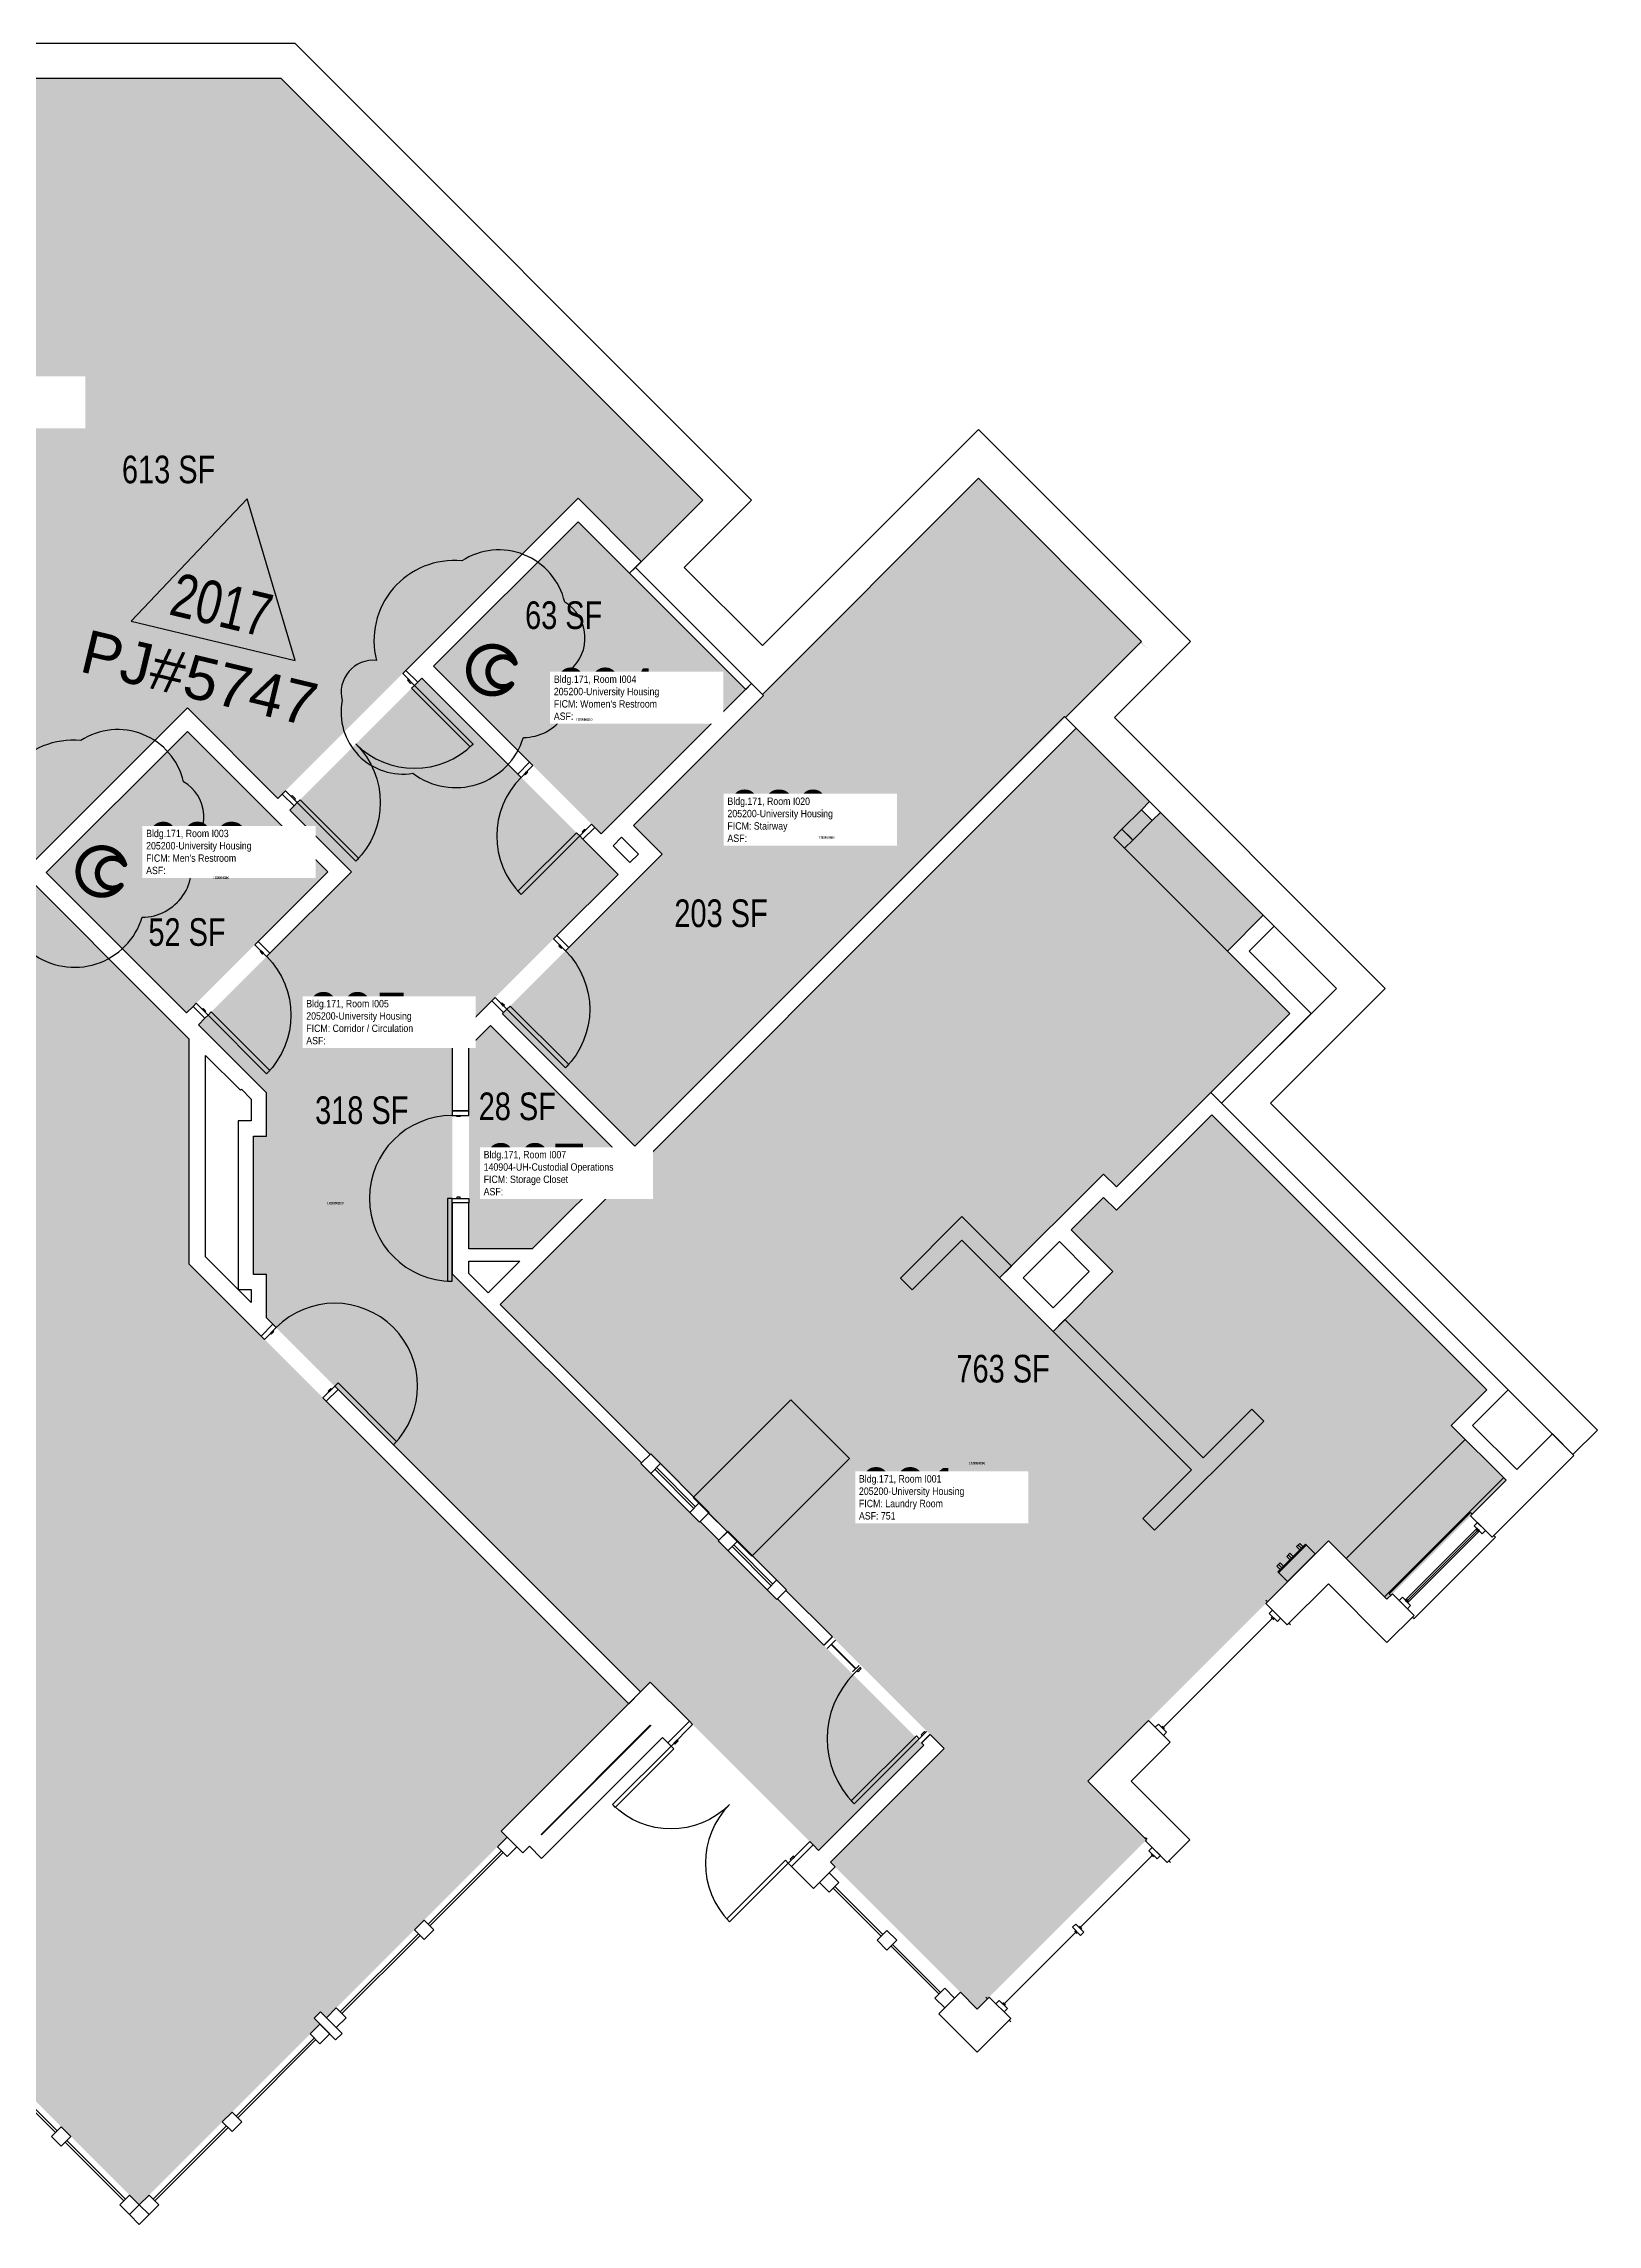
# Model space of a CAD drawing. Header units: inches. Extents: x 127 to 1164, y 534 to 1481.
# Drawn here: x 489 to 1164, y 534 to 1481 of the extents above; entities that cross this region are included whole.
import ezdxf
from ezdxf.enums import TextEntityAlignment as Align

# ---------------------------------------------------------------- set-up
doc = ezdxf.new("R2010")
doc.units = ezdxf.units.IN
doc.header["$LTSCALE"] = 48
doc.header["$MEASUREMENT"] = 0
for name, color, linetype in [('A-Door', 2, 'Continuous'), ('A-GLAZ', 1, 'Continuous'), ('A-IDEN-ICON', 4, 'Continuous'), ('A-IDEN-RNUM', 7, 'Continuous'), ('A-IDEN-SNUM', 4, 'Continuous'), ('A-IDEN-VNUM', 4, 'Continuous'), ('A-MISC', 2, 'Continuous'), ('A-WALL', 5, 'Continuous'), ('AREA-TEXT', 3, 'Continuous'), ('E-ELEC-FIXT', 2, 'Continuous'), ('Rooms-Category-Color', 7, 'Continuous'), ('Rooms-College-Color', 7, 'Continuous'), ('Rooms-Department-Color', 7, 'Continuous'), ('Rooms-Division-Color', 7, 'Continuous'), ('Rooms-Information', 7, 'Continuous')]:
    doc.layers.add(name, color=color, linetype=linetype)
doc.layers.add('A-REV', color=1, linetype='Continuous', true_color=0xff0000)
doc.styles.add('Arial', font='arial.ttf')
doc.styles.add('CP_AREA', font='arial.ttf', dxfattribs={"height": 15})
doc.styles.add('CP_ROOMSNUMBER', font='arial.ttf', dxfattribs={"height": 1})
doc.styles.add('CP_ROOMVNUMBER', font='arial.ttf', dxfattribs={"width": 0.85, "height": 0.075})
doc.styles.get("Standard").update_dxf_attribs({"font": 'arial.ttf'})

# ---------------------------------------------------------------- blocks, each defined once
blk = doc.blocks.new('X-A-STAIR-BLDG-3-A-LVL-0')
blk.add_text('Xref X-A-STAIR-BLDG-3-A-LVL-0', height=0.2).set_placement((0, 0))
blk = doc.blocks.new('VendingSoap')
at = {"layer": 'A-MISC'}
for p, q in [((0, 6), (0, 0)), ((0, 6), (17, 6)), ((0, 5.5), (17, 5.5)), ((0, 0), (17, 0)), ((1.5, 6), (1.5, 8)), ((1.5, 8), (3.5, 8)), ((2.5, 6), (2.5, 8)), ((3.5, 6), (3.5, 8)), ((7.5, 6), (7.5, 8)), ((7.5, 8), (9.5, 8)), ((8.5, 6), (8.5, 8)), ((9.5, 6), (9.5, 8)), ((13.5, 6), (13.5, 8)), ((15.5, 8), (13.5, 8)), ((14.5, 6), (14.5, 8)), ((15.5, 6), (15.5, 8)), ((17, 6), (17, 0))]:
    blk.add_line(p, q, dxfattribs=at)
blk = doc.blocks.new('CPBATH')
at = {"const_width": 0.0127}
for points in [[(0.0571, 0.0168, 0.861492), (-0.0551, 0, 1)], [(-0.0551, 0, 0.726902), (0.0487, -0.0337, 1)], [(0.0571, 0.0168, 0.729002), (-0.0084, -0.0042, 1)], [(-0.0084, -0.0042, 0.609468), (0.0487, -0.0337, 1)]]:
    blk.add_lwpolyline(points, format="xyb", dxfattribs=at)
at = {"const_width": 0.00637}
for points in [[(0.0544, 0.0152, 1), (0.0599, 0.0184, 1)], [(0.0459, -0.0353, 1), (0.0515, -0.0321, 1)]]:
    blk.add_lwpolyline(points, format="xyb", close=True, dxfattribs=at)
blk = doc.blocks.new('ProjectRev')
at = {"transparency": 16777216}
blk.add_lwpolyline([(0, 0.122), (-0.1221, -0.0895), (0.1221, -0.0895)], close=True, dxfattribs=at)
at = {"transparency": 16777216, "insert": (-0.1798, -0.1151), "char_height": 0.0625, "width": 0.24749, "attachment_point": 1, "style": 'Arial'}
blk.add_mtext('PJ#', dxfattribs=at)
at = {"transparency": 16777216, "style": 'Arial', "width": 0.75}
blk.add_attdef('YEAR', text='', height=18.75, dxfattribs=at).set_placement((0, 0), align=Align.MIDDLE_CENTER)
at = {"transparency": 16777216, "style": 'Arial'}
blk.add_attdef('PROJECT', text='', height=18.75, dxfattribs=at).set_placement((-0.0276, -0.1151), align=Align.TOP_LEFT)

msp = doc.modelspace()

# ---------------------------------------------------------------- hatches: boundary and pattern name
at = {"layer": 'Rooms-Category-Color', "true_color": 0xadadad}
for points in [[(749.08, 1256.2), (775.78, 1282.9), (592.5, 1466.19), (477.88, 1466.19), (311.65, 1299.95), (485.42, 1126.18), (551.89, 1192.65), (591.23, 1153.3), (721.61, 1283.68)], [(895.54, 1292.35), (966.43, 1221.46), (746.25, 1002.17), (688.71, 1059.71), (758.1, 1129.1), (745.64, 1141.56)], [(721.61, 1273.42), (794.42, 1200.6), (731.67, 1137.85), (658.85, 1210.67)], [(653.72, 1205.54), (739.01, 1120.26), (666.95, 1048.21), (666.95, 946.76), (871.76, 741.95), (826.07, 696.26), (752.97, 769.36), (748.73, 765.11), (586.2, 927.64), (586.2, 946.51), (580.58, 946.51), (580.58, 1006.51), (586.2, 1006.51), (586.2, 1025.39), (556.66, 1054.94), (623.13, 1121.41), (596.36, 1148.18)], [(551.89, 1182.39), (612.87, 1121.41), (551.53, 1060.07), (490.54, 1121.05)]]:
    msp.add_hatch(color=253, dxfattribs=at).paths.add_polyline_path(points)
at = {"layer": 'Rooms-Category-Color', "true_color": 0xffe090}
msp.add_hatch(color=41, dxfattribs=at).paths.add_polyline_path([(743.6, 759.99), (688.24, 704.62), (690.8, 702.06), (686.56, 697.82), (654.74, 666), (650.5, 661.76), (616.56, 627.81), (612.31, 623.57), (609.75, 626.14), (606.92, 623.31), (609.49, 620.74), (605.24, 616.5), (571.3, 582.56), (567.06, 578.32), (535.24, 546.5), (531, 542.25), (526.75, 546.5), (501.3, 571.95), (497.06, 576.2), (471.6, 601.65), (467.36, 605.89), (469.92, 608.46), (410.52, 667.85), (407.96, 665.29), (403.72, 669.53), (378.26, 694.99), (374.02, 699.23), (348.56, 724.69), (344.32, 728.93), (356.3, 740.91), (309.9, 787.31), (327.8, 804.94), (252.21, 878.85), (247.08, 873.72), (247.52, 873.28), (243.28, 869.04), (221.63, 847.38), (196.17, 872.84), (191.93, 877.08), (204.58, 889.68), (189.42, 904.84), (254.3, 969.8), (297.13, 926.91), (301.48, 931.27), (258.55, 974.09), (282.54, 998.07), (260.36, 1020.25), (420.73, 1180.62), (552.5, 1048.85), (552.5, 951.09)])
at = {"layer": 'Rooms-Category-Color', "true_color": 0x728ef3}
for points in [[(938.05, 1183.72), (969.87, 1151.9), (966.34, 1148.36), (971.02, 1143.68), (974.56, 1147.22), (1019.28, 1102.49), (1003.73, 1086.94), (1030.77, 1059.89), (955.44, 984.55), (949.85, 990.1), (904.72, 944.97), (927.97, 921.73), (953.96, 947.72), (935.84, 965.84), (949.87, 979.87), (955.45, 974.32), (996.91, 1015.77), (1116.32, 896.36), (1100.85, 880.89), (1124.72, 857.02), (1073.01, 805.32), (1047.56, 830.77), (943.09, 726.31), (968.55, 700.85), (895.01, 627.32), (831.19, 691.13), (880.6, 740.54), (687.74, 933.4), (938.05, 1183.72)], [(674.2, 1045.2), (683.59, 1054.59), (741.13, 997.04), (701.6, 957.52), (674.2, 957.52)]]:
    msp.add_hatch(color=171, dxfattribs=at).paths.add_polyline_path(points)
at = {"layer": 'Rooms-College-Color', "true_color": 0xadadad}
for points in [[(749.08, 1256.2), (775.78, 1282.9), (592.5, 1466.19), (477.88, 1466.19), (311.65, 1299.95), (485.42, 1126.18), (551.89, 1192.65), (591.23, 1153.3), (721.61, 1283.68)], [(895.54, 1292.35), (966.43, 1221.46), (746.25, 1002.17), (688.71, 1059.71), (758.1, 1129.1), (745.64, 1141.56)], [(721.61, 1273.42), (794.42, 1200.6), (731.67, 1137.85), (658.85, 1210.67)], [(653.72, 1205.54), (739.01, 1120.26), (666.95, 1048.21), (666.95, 946.76), (871.76, 741.95), (826.07, 696.26), (752.97, 769.36), (748.73, 765.11), (586.2, 927.64), (586.2, 946.51), (580.58, 946.51), (580.58, 1006.51), (586.2, 1006.51), (586.2, 1025.39), (556.66, 1054.94), (623.13, 1121.41), (596.36, 1148.18)], [(743.6, 759.99), (688.24, 704.62), (690.8, 702.06), (686.56, 697.82), (654.74, 666), (650.5, 661.76), (616.56, 627.81), (612.31, 623.57), (609.75, 626.14), (606.92, 623.31), (609.49, 620.74), (605.24, 616.5), (571.3, 582.56), (567.06, 578.32), (535.24, 546.5), (531, 542.25), (526.75, 546.5), (501.3, 571.95), (497.06, 576.2), (471.6, 601.65), (467.36, 605.89), (469.92, 608.46), (410.52, 667.85), (407.96, 665.29), (403.72, 669.53), (378.26, 694.99), (374.02, 699.23), (348.56, 724.69), (344.32, 728.93), (356.3, 740.91), (309.9, 787.31), (327.8, 804.94), (252.21, 878.85), (247.08, 873.72), (247.52, 873.28), (243.28, 869.04), (221.63, 847.38), (196.17, 872.84), (191.93, 877.08), (204.58, 889.68), (189.42, 904.84), (254.3, 969.8), (297.13, 926.91), (301.48, 931.27), (258.55, 974.09), (282.54, 998.07), (260.36, 1020.25), (420.73, 1180.62), (552.5, 1048.85), (552.5, 951.09)], [(551.89, 1182.39), (612.87, 1121.41), (551.53, 1060.07), (490.54, 1121.05)], [(938.05, 1183.72), (969.87, 1151.9), (966.34, 1148.36), (971.02, 1143.68), (974.56, 1147.22), (1019.28, 1102.49), (1003.73, 1086.94), (1030.77, 1059.89), (955.44, 984.55), (949.85, 990.1), (904.72, 944.97), (927.97, 921.73), (953.96, 947.72), (935.84, 965.84), (949.87, 979.87), (955.45, 974.32), (996.91, 1015.77), (1116.32, 896.36), (1100.85, 880.89), (1124.72, 857.02), (1073.01, 805.32), (1047.56, 830.77), (943.09, 726.31), (968.55, 700.85), (895.01, 627.32), (831.19, 691.13), (880.6, 740.54), (687.74, 933.4), (938.05, 1183.72)], [(674.2, 1045.2), (683.59, 1054.59), (741.13, 997.04), (701.6, 957.52), (674.2, 957.52)]]:
    msp.add_hatch(color=253, dxfattribs=at).paths.add_polyline_path(points)
at = {"layer": 'Rooms-Department-Color', "true_color": 0xacacac}
for points in [[(749.08, 1256.2), (775.78, 1282.9), (592.5, 1466.19), (477.88, 1466.19), (311.65, 1299.95), (485.42, 1126.18), (551.89, 1192.65), (591.23, 1153.3), (721.61, 1283.68)], [(895.54, 1292.35), (966.43, 1221.46), (746.25, 1002.17), (688.71, 1059.71), (758.1, 1129.1), (745.64, 1141.56)], [(721.61, 1273.42), (794.42, 1200.6), (731.67, 1137.85), (658.85, 1210.67)], [(653.72, 1205.54), (739.01, 1120.26), (666.95, 1048.21), (666.95, 946.76), (871.76, 741.95), (826.07, 696.26), (752.97, 769.36), (748.73, 765.11), (586.2, 927.64), (586.2, 946.51), (580.58, 946.51), (580.58, 1006.51), (586.2, 1006.51), (586.2, 1025.39), (556.66, 1054.94), (623.13, 1121.41), (596.36, 1148.18)], [(551.89, 1182.39), (612.87, 1121.41), (551.53, 1060.07), (490.54, 1121.05)]]:
    msp.add_hatch(color=253, dxfattribs=at).paths.add_polyline_path(points)
at = {"layer": 'Rooms-Department-Color', "true_color": 0x80bc67}
msp.add_hatch(color=83, dxfattribs=at).paths.add_polyline_path([(743.6, 759.99), (688.24, 704.62), (690.8, 702.06), (686.56, 697.82), (654.74, 666), (650.5, 661.76), (616.56, 627.81), (612.31, 623.57), (609.75, 626.14), (606.92, 623.31), (609.49, 620.74), (605.24, 616.5), (571.3, 582.56), (567.06, 578.32), (535.24, 546.5), (531, 542.25), (526.75, 546.5), (501.3, 571.95), (497.06, 576.2), (471.6, 601.65), (467.36, 605.89), (469.92, 608.46), (410.52, 667.85), (407.96, 665.29), (403.72, 669.53), (378.26, 694.99), (374.02, 699.23), (348.56, 724.69), (344.32, 728.93), (356.3, 740.91), (309.9, 787.31), (327.8, 804.94), (252.21, 878.85), (247.08, 873.72), (247.52, 873.28), (243.28, 869.04), (221.63, 847.38), (196.17, 872.84), (191.93, 877.08), (204.58, 889.68), (189.42, 904.84), (254.3, 969.8), (297.13, 926.91), (301.48, 931.27), (258.55, 974.09), (282.54, 998.07), (260.36, 1020.25), (420.73, 1180.62), (552.5, 1048.85), (552.5, 951.09)])
at = {"layer": 'Rooms-Department-Color', "true_color": 0x604aed}
for points in [[(938.05, 1183.72), (969.87, 1151.9), (966.34, 1148.36), (971.02, 1143.68), (974.56, 1147.22), (1019.28, 1102.49), (1003.73, 1086.94), (1030.77, 1059.89), (955.44, 984.55), (949.85, 990.1), (904.72, 944.97), (927.97, 921.73), (953.96, 947.72), (935.84, 965.84), (949.87, 979.87), (955.45, 974.32), (996.91, 1015.77), (1116.32, 896.36), (1100.85, 880.89), (1124.72, 857.02), (1073.01, 805.32), (1047.56, 830.77), (943.09, 726.31), (968.55, 700.85), (895.01, 627.32), (831.19, 691.13), (880.6, 740.54), (687.74, 933.4), (938.05, 1183.72)], [(674.2, 1045.2), (683.59, 1054.59), (741.13, 997.04), (701.6, 957.52), (674.2, 957.52)]]:
    msp.add_hatch(color=173, dxfattribs=at).paths.add_polyline_path(points)
at = {"layer": 'Rooms-Division-Color', "true_color": 0xadadad}
for points in [[(749.08, 1256.2), (775.78, 1282.9), (592.5, 1466.19), (477.88, 1466.19), (311.65, 1299.95), (485.42, 1126.18), (551.89, 1192.65), (591.23, 1153.3), (721.61, 1283.68)], [(895.54, 1292.35), (966.43, 1221.46), (746.25, 1002.17), (688.71, 1059.71), (758.1, 1129.1), (745.64, 1141.56)], [(721.61, 1273.42), (794.42, 1200.6), (731.67, 1137.85), (658.85, 1210.67)], [(653.72, 1205.54), (739.01, 1120.26), (666.95, 1048.21), (666.95, 946.76), (871.76, 741.95), (826.07, 696.26), (752.97, 769.36), (748.73, 765.11), (586.2, 927.64), (586.2, 946.51), (580.58, 946.51), (580.58, 1006.51), (586.2, 1006.51), (586.2, 1025.39), (556.66, 1054.94), (623.13, 1121.41), (596.36, 1148.18)], [(551.89, 1182.39), (612.87, 1121.41), (551.53, 1060.07), (490.54, 1121.05)]]:
    msp.add_hatch(color=253, dxfattribs=at).paths.add_polyline_path(points)
at = {"layer": 'Rooms-Division-Color', "true_color": 0x80bc67}
msp.add_hatch(color=83, dxfattribs=at).paths.add_polyline_path([(743.6, 759.99), (688.24, 704.62), (690.8, 702.06), (686.56, 697.82), (654.74, 666), (650.5, 661.76), (616.56, 627.81), (612.31, 623.57), (609.75, 626.14), (606.92, 623.31), (609.49, 620.74), (605.24, 616.5), (571.3, 582.56), (567.06, 578.32), (535.24, 546.5), (531, 542.25), (526.75, 546.5), (501.3, 571.95), (497.06, 576.2), (471.6, 601.65), (467.36, 605.89), (469.92, 608.46), (410.52, 667.85), (407.96, 665.29), (403.72, 669.53), (378.26, 694.99), (374.02, 699.23), (348.56, 724.69), (344.32, 728.93), (356.3, 740.91), (309.9, 787.31), (327.8, 804.94), (252.21, 878.85), (247.08, 873.72), (247.52, 873.28), (243.28, 869.04), (221.63, 847.38), (196.17, 872.84), (191.93, 877.08), (204.58, 889.68), (189.42, 904.84), (254.3, 969.8), (297.13, 926.91), (301.48, 931.27), (258.55, 974.09), (282.54, 998.07), (260.36, 1020.25), (420.73, 1180.62), (552.5, 1048.85), (552.5, 951.09)])
at = {"layer": 'Rooms-Division-Color', "true_color": 0x604aed}
for points in [[(938.05, 1183.72), (969.87, 1151.9), (966.34, 1148.36), (971.02, 1143.68), (974.56, 1147.22), (1019.28, 1102.49), (1003.73, 1086.94), (1030.77, 1059.89), (955.44, 984.55), (949.85, 990.1), (904.72, 944.97), (927.97, 921.73), (953.96, 947.72), (935.84, 965.84), (949.87, 979.87), (955.45, 974.32), (996.91, 1015.77), (1116.32, 896.36), (1100.85, 880.89), (1124.72, 857.02), (1073.01, 805.32), (1047.56, 830.77), (943.09, 726.31), (968.55, 700.85), (895.01, 627.32), (831.19, 691.13), (880.6, 740.54), (687.74, 933.4), (938.05, 1183.72)], [(674.2, 1045.2), (683.59, 1054.59), (741.13, 997.04), (701.6, 957.52), (674.2, 957.52)]]:
    msp.add_hatch(color=173, dxfattribs=at).paths.add_polyline_path(points)

# ---------------------------------------------------------------- linework, layer by layer
at = {"layer": 'A-Door'}
for points in [[(645.42, 1207.49), (646.84, 1208.91), (651.96, 1203.78), (650.55, 1202.37)], [(647.9, 1205.02), (647.46, 1204.58), (648.87, 1203.16), (649.31, 1203.6)], [(650.55, 1202.37), (649.31, 1201.13), (674.77, 1175.67), (676.01, 1176.91)], [(701.97, 1167.55), (700.56, 1168.96), (695.43, 1163.83), (696.85, 1162.42)], [(594.51, 1156.58), (593.1, 1155.17), (598.22, 1150.04), (599.64, 1151.46)], [(699.32, 1164.9), (699.67, 1164.54), (698.61, 1163.48), (698.26, 1163.83)], [(596.99, 1154.11), (597.43, 1154.55), (598.84, 1153.13), (598.4, 1152.69)], [(599.64, 1151.46), (600.87, 1152.69), (626.33, 1127.24), (625.09, 1126)], [(722.3, 1136.96), (720.89, 1138.38), (695.43, 1112.92), (696.85, 1111.51)], [(727.43, 1142.09), (728.84, 1140.68), (723.72, 1135.55), (722.3, 1136.96)], [(724.78, 1139.44), (724.42, 1139.79), (723.36, 1138.73), (723.72, 1138.38)], [(581.2, 1089.73), (582.61, 1091.14), (587.74, 1086.02), (586.32, 1084.6)], [(710.99, 1092.24), (712.4, 1093.65), (717.53, 1088.53), (716.11, 1087.11)], [(713.64, 1089.59), (713.28, 1089.23), (714.34, 1088.17), (714.7, 1088.53)], [(583.85, 1087.08), (583.5, 1086.73), (584.56, 1085.66), (584.91, 1086.02)], [(555.74, 1064.27), (554.33, 1062.86), (559.45, 1057.73), (560.87, 1059.15)], [(558.39, 1061.62), (558.75, 1061.98), (559.81, 1060.92), (559.45, 1060.56)], [(685.53, 1066.78), (684.12, 1065.37), (689.24, 1060.24), (690.66, 1061.66)], [(685.53, 1066.78), (684.12, 1065.37), (689.24, 1060.24), (690.66, 1061.66)], [(688.18, 1064.13), (688.54, 1064.49), (689.6, 1063.42), (689.24, 1063.07)], [(688.18, 1064.13), (688.54, 1064.49), (689.6, 1063.42), (689.24, 1063.07)], [(690.66, 1061.66), (692.07, 1063.07), (717.53, 1037.62), (716.11, 1036.2)], [(560.87, 1059.15), (562.28, 1060.56), (587.74, 1035.11), (586.32, 1033.69)], [(674.2, 1015.52), (674.2, 1017.52), (666.95, 1017.52), (666.95, 1015.52)], [(674.2, 1015.52), (674.2, 1017.52), (666.95, 1017.52), (666.95, 1015.52)], [(670.45, 1015.52), (670.45, 1015.02), (668.95, 1015.02), (668.95, 1015.52)], [(670.45, 1015.52), (670.45, 1015.02), (668.95, 1015.02), (668.95, 1015.52)], [(666.95, 979.52), (664.95, 979.52), (664.95, 943.52), (666.95, 943.52)], [(666.95, 979.52), (664.95, 979.52), (664.95, 943.52), (666.95, 943.52)], [(674.2, 979.52), (674.2, 977.52), (666.95, 977.52), (666.95, 979.52)], [(674.2, 979.52), (674.2, 977.52), (666.95, 977.52), (666.95, 979.52)], [(670.45, 979.52), (670.45, 980.02), (668.95, 980.02), (668.95, 979.52)], [(670.45, 979.52), (670.45, 980.02), (668.95, 980.02), (668.95, 979.52)], [(585.32, 918.27), (583.91, 919.68), (589.03, 924.81), (590.45, 923.39)], [(587.97, 920.92), (588.33, 920.56), (589.39, 921.63), (589.03, 921.98)], [(610.78, 892.81), (612.19, 891.4), (617.32, 896.52), (615.9, 897.94)], [(613.43, 895.46), (613.07, 895.82), (614.14, 896.88), (614.49, 896.52)], [(615.9, 897.94), (617.32, 899.35), (642.77, 873.9), (641.36, 872.48)], [(844.19, 775.72), (844.63, 775.28), (843.21, 773.86), (842.77, 774.3)], [(771.36, 750.97), (769.94, 752.38), (760.57, 743.02), (761.99, 741.6)], [(761.99, 741.6), (763.22, 740.36), (737.77, 714.91), (736.53, 716.15)], [(764.64, 744.25), (765.08, 743.81), (763.67, 742.4), (763.22, 742.84)], [(869.82, 744.78), (868.58, 746.02), (840.3, 717.74), (841.54, 716.5)], [(872.47, 747.43), (872.03, 747.88), (870.62, 746.46), (871.06, 746.02)], [(812.9, 690.69), (811.66, 691.93), (786.2, 666.47), (787.44, 665.23)], [(822.27, 700.06), (823.68, 698.64), (814.31, 689.28), (812.9, 690.69)], [(815.55, 693.34), (815.11, 693.78), (813.69, 692.37), (814.14, 691.93)]]:
    msp.add_lwpolyline(points, close=True, dxfattribs=at)
for centre, radius, start, end in [((650.55, 1202.37), 36, 225, 315), ((722.3, 1136.96), 36, 135, 225), ((666.95, 979.52), 36, 90, 270), ((615.9, 897.94), 36, 315, 135), ((869.82, 744.78), 40, 135, 225), ((812.9, 690.69), 36, 135, 225)]:
    msp.add_arc(centre, radius, start, end, dxfattribs=at)
at = {"layer": 'A-Door', "extrusion": (0, 0, -1)}
for centre, start, end in [((-599.64, 1151.46), 135, 225), ((-560.87, 1059.15), 135, 225), ((-690.66, 1061.66), 135, 225), ((-761.99, 741.6), 225, 315)]:
    msp.add_arc(centre, 36, start, end, dxfattribs=at)
at = {"layer": 'A-GLAZ'}
for p, q in [((748.9, 864.29), (753.14, 868.54)), ((748.9, 864.29), (753.14, 868.54)), ((748.9, 864.29), (774.35, 838.84)), ((753.14, 868.54), (778.59, 843.08)), ((753.14, 860.05), (757.38, 864.29)), ((753.14, 860.05), (757.38, 864.29)), ((755.61, 862.53), (772.58, 845.55)), ((755.61, 862.53), (772.58, 845.55)), ((771.88, 844.85), (754.91, 861.82)), ((771.88, 844.85), (754.91, 861.82)), ((770.11, 843.08), (774.35, 847.32)), ((770.11, 843.08), (774.35, 847.32)), ((778.59, 843.08), (774.35, 838.84)), ((778.59, 843.08), (774.35, 838.84)), ((782.49, 830.7), (786.73, 834.94)), ((782.49, 830.7), (786.73, 834.94)), ((786.73, 834.94), (812.19, 809.48)), ((1073.98, 807.7), (1109.34, 843.06)), ((1081.85, 804.79), (1112.26, 835.19)), ((1081.85, 804.79), (1112.26, 835.19)), ((1109.34, 843.06), (1110.05, 842.35)), ((1111.73, 835.72), (1112.79, 834.66)), ((1111.73, 835.72), (1112.79, 834.66)), ((782.49, 830.7), (807.95, 805.24)), ((786.73, 826.45), (790.98, 830.7)), ((786.73, 826.45), (790.98, 830.7)), ((805.47, 811.25), (788.5, 828.22)), ((805.47, 811.25), (788.5, 828.22)), ((789.21, 828.93), (806.18, 811.96)), ((789.21, 828.93), (806.18, 811.96)), ((1084.77, 796.92), (1120.12, 832.28)), ((1120.12, 832.28), (1119.41, 832.98)), ((803.7, 809.48), (807.95, 813.73)), ((803.7, 809.48), (807.95, 813.73)), ((812.19, 809.48), (807.95, 805.24)), ((812.19, 809.48), (807.95, 805.24)), ((1074.69, 807), (1073.98, 807.7)), ((1081.32, 805.32), (1082.38, 804.26)), ((1081.32, 805.32), (1082.38, 804.26)), ((975.88, 749.73), (1023.25, 797.1)), ((1020.34, 804.97), (1021.05, 804.26)), ((1022.72, 797.63), (1023.79, 796.57)), ((1022.72, 797.63), (1023.79, 796.57)), ((1084.06, 797.63), (1084.77, 796.92)), ((831.99, 788.98), (828.45, 785.44)), ((829.87, 784.03), (833.4, 787.56)), ((1031.12, 794.19), (1030.41, 794.89)), ((831.55, 785.71), (842.15, 775.1)), ((842.33, 775.28), (831.72, 785.88)), ((840.83, 773.77), (843.66, 776.6)), ((841.54, 773.07), (844.36, 775.9)), ((975.35, 750.26), (976.41, 749.2)), ((873, 747.97), (869.47, 744.43)), ((870.88, 743.02), (874.42, 746.55)), ((686.56, 697.82), (690.8, 702.06)), ((695.05, 697.82), (690.8, 702.06)), ((968.11, 701.83), (968.81, 701.12)), ((688.33, 696.05), (656.51, 664.23)), ((657.21, 663.52), (689.03, 695.34)), ((686.56, 697.82), (690.8, 693.58)), ((695.05, 697.82), (690.8, 693.58)), ((939.91, 662.85), (971.02, 693.96)), ((970.49, 694.49), (971.55, 693.43)), ((978.89, 691.04), (978.18, 691.75)), ((830.66, 686.54), (826.42, 682.29)), ((830.66, 678.05), (826.42, 682.29)), ((834.91, 682.29), (830.66, 686.54)), ((830.66, 678.05), (834.91, 682.29)), ((832.43, 679.82), (853.29, 658.96)), ((854, 659.67), (833.14, 680.52)), ((650.5, 661.76), (654.74, 666)), ((658.98, 661.76), (654.74, 666)), ((654.74, 666), (658.98, 661.76)), ((939.38, 663.38), (940.44, 662.32)), ((652.27, 659.99), (618.32, 626.05)), ((619.03, 625.34), (652.97, 659.28)), ((650.5, 661.76), (654.74, 657.51)), ((650.5, 661.76), (654.74, 657.51)), ((658.98, 661.76), (654.74, 657.51)), ((851.52, 657.19), (855.77, 661.43)), ((851.52, 657.19), (855.77, 661.43)), ((851.52, 657.19), (855.77, 652.95)), ((855.77, 661.43), (860.01, 657.19)), ((855.77, 652.95), (860.01, 657.19)), ((855.77, 652.95), (860.01, 657.19)), ((878.39, 633.86), (857.53, 654.72)), ((858.24, 655.42), (879.1, 634.56)), ((937.79, 660.73), (906.68, 629.61)), ((937.26, 661.26), (938.32, 660.2)), ((876.63, 632.09), (880.87, 636.33)), ((880.87, 636.33), (885.11, 632.09)), ((612.31, 623.57), (616.56, 627.81)), ((616.56, 627.81), (620.8, 623.57)), ((876.63, 632.09), (880.87, 627.85)), ((885.11, 632.09), (880.87, 627.85)), ((898.81, 632.53), (899.52, 631.82)), ((906.15, 630.14), (907.21, 629.08)), ((605.24, 616.5), (609.49, 620.74)), ((605.24, 616.5), (609.49, 612.26)), ((609.49, 620.74), (613.73, 616.5)), ((613.73, 616.5), (609.49, 612.26)), ((612.31, 623.57), (616.56, 619.33)), ((620.8, 623.57), (616.56, 619.33)), ((909.59, 621.75), (908.89, 622.45)), ((573.07, 580.79), (607.01, 614.73)), ((607.72, 614.03), (573.78, 580.08)), ((494.58, 573.72), (469.12, 599.18)), ((469.83, 599.88), (495.29, 574.43)), ((571.3, 582.56), (567.06, 578.32)), ((571.3, 574.07), (567.06, 578.32)), ((567.06, 578.32), (571.3, 574.07)), ((571.3, 582.56), (575.54, 578.32)), ((571.3, 582.56), (575.54, 578.32)), ((575.54, 578.32), (571.3, 574.07)), ((492.81, 571.95), (497.06, 576.2)), ((497.06, 576.2), (492.81, 571.95)), ((492.81, 571.95), (497.06, 567.71)), ((497.06, 576.2), (501.3, 571.95)), ((501.3, 571.95), (497.06, 567.71)), ((497.06, 567.71), (501.3, 571.95)), ((498.82, 569.48), (524.28, 544.02)), ((524.99, 544.73), (499.53, 570.19)), ((537.01, 544.73), (568.83, 576.55)), ((569.53, 575.84), (537.71, 544.02)), ((522.51, 542.25), (526.75, 546.5)), ((526.75, 538.01), (522.51, 542.25)), ((526.75, 546.5), (531.15, 542.1)), ((526.75, 538.01), (531, 542.25)), ((535.24, 546.5), (531, 542.25)), ((535.24, 538.01), (531, 542.25)), ((535.24, 546.5), (539.48, 542.25)), ((539.48, 542.25), (535.24, 538.01))]:
    msp.add_line(p, q, dxfattribs=at)
for points in [[(1080.97, 804.96), (1082.03, 803.9), (1113.14, 835.02), (1112.08, 836.08)], [(1114.38, 833.78), (1115.79, 835.19), (1112.26, 838.73), (1110.84, 837.31)], [(1114.38, 833.78), (1115.79, 835.19), (1112.26, 838.73), (1110.84, 837.31)], [(1083.26, 802.67), (1081.85, 801.25), (1078.31, 804.79), (1079.73, 806.2)], [(1083.26, 802.67), (1081.85, 801.25), (1078.31, 804.79), (1079.73, 806.2)], [(1025.38, 795.69), (1026.79, 797.1), (1023.25, 800.64), (1021.84, 799.22)], [(1025.38, 795.69), (1026.79, 797.1), (1023.25, 800.64), (1021.84, 799.22)], [(977.29, 747.61), (975.88, 746.19), (972.34, 749.73), (973.76, 751.14)], [(973.15, 692.55), (974.56, 693.96), (971.02, 697.5), (969.61, 696.08)], [(939.91, 659.31), (941.33, 660.73), (937.79, 664.26), (936.38, 662.85)], [(941.33, 660.73), (939.91, 659.31), (936.38, 662.85), (937.79, 664.26)], [(908.09, 627.49), (906.68, 626.08), (903.14, 629.61), (904.56, 631.03)]]:
    msp.add_lwpolyline(points, close=True, dxfattribs=at)
at = {"layer": 'A-MISC'}
for p, q in [((959, 1131.66), (1003.73, 1086.94)), ((1107.04, 874.7), (1055.33, 822.99)), ((1123.66, 858.08), (1071.95, 806.38))]:
    msp.add_line(p, q, dxfattribs=at)
msp.add_lwpolyline([(771.62, 849.52), (814.05, 891.95), (839.5, 866.49), (797.08, 824.07)], close=True, dxfattribs=at)
at = {"layer": 'A-REV'}
for points in [[(619.1, 1195.77, 0.520567), (649.87, 1164.18, 0.520567), (697.84, 1179.71, 0.520567), (717.97, 1208.99, 0.520567), (715.79, 1238.58, 0.520567), (671.1, 1256.44, 0.520567), (634.02, 1213.22, 0.520567)], [(453.53, 1117.72, 0.520567), (484.3, 1086.13, 0.520567), (532.27, 1101.65, 0.520567), (552.4, 1130.93, 0.520567), (550.22, 1160.52, 0.520567), (505.53, 1178.39, 0.520567), (468.45, 1135.16, 0.520567)]]:
    msp.add_lwpolyline(points, format="xyb", close=True, dxfattribs=at)
at = {"layer": 'A-WALL'}
for p, q in [((598.71, 1481.19), (471.67, 1481.19)), ((797, 1282.9), (598.71, 1481.19)), ((477.88, 1466.19), (592.5, 1466.19)), ((592.5, 1466.19), (775.78, 1282.9)), ((895.54, 1313.56), (801.67, 1219.7)), ((987.64, 1221.46), (895.54, 1313.56)), ((306.52, 1294.82), (552.5, 1048.85)), ((801.67, 1198.48), (895.54, 1292.35)), ((895.54, 1292.35), (966.43, 1221.46)), ((721.61, 1283.68), (646.84, 1208.91)), ((749.08, 1256.2), (721.61, 1283.68)), ((775.78, 1282.9), (746.52, 1253.64)), ((767.73, 1253.64), (797, 1282.9)), ((658.85, 1210.67), (721.61, 1273.42)), ((721.61, 1273.42), (743.95, 1251.07)), ((743.95, 1251.07), (749.08, 1256.2)), ((746.52, 1253.64), (743.95, 1251.07)), ((743.95, 1251.07), (794.42, 1200.6)), ((746.52, 1253.64), (801.67, 1198.48)), ((796.99, 1203.17), (746.52, 1253.64)), ((801.67, 1219.7), (767.73, 1253.64)), ((966.43, 1221.46), (933.37, 1188.4)), ((966.43, 1221.46), (933.37, 1188.4)), ((954.58, 1188.4), (987.64, 1221.46)), ((954.58, 1188.4), (987.64, 1221.46)), ((646.84, 1208.91), (651.96, 1203.78)), ((651.96, 1203.78), (653.72, 1205.54)), ((653.72, 1205.54), (695.43, 1163.83)), ((700.56, 1168.96), (658.85, 1210.67)), ((796.99, 1203.17), (731.67, 1137.85)), ((745.64, 1141.56), (802.11, 1198.04)), ((794.42, 1200.6), (796.99, 1203.17)), ((802.11, 1198.04), (796.99, 1203.17)), ((551.89, 1192.65), (485.42, 1126.18)), ((591.23, 1153.3), (551.89, 1192.65)), ((932.93, 1188.85), (746.25, 1002.17)), ((932.93, 1188.85), (746.25, 1002.17)), ((938.05, 1183.72), (932.93, 1188.85)), ((938.05, 1183.72), (932.93, 1188.85)), ((933.37, 1188.4), (1051.02, 1070.76)), ((933.37, 1188.4), (1051.02, 1070.76)), ((1072.23, 1070.76), (954.58, 1188.4)), ((1072.23, 1070.76), (954.58, 1188.4)), ((490.54, 1121.05), (551.89, 1182.39)), ((551.89, 1182.39), (612.87, 1121.41)), ((687.74, 933.4), (938.05, 1183.72)), ((687.74, 933.4), (938.05, 1183.72)), ((695.43, 1163.83), (700.56, 1168.96)), ((593.1, 1155.17), (591.23, 1153.3)), ((598.22, 1150.04), (593.1, 1155.17)), ((596.36, 1148.18), (598.22, 1150.04)), ((623.13, 1121.41), (596.36, 1148.18)), ((969.87, 1151.9), (966.34, 1148.36)), ((969.87, 1151.9), (966.34, 1148.36)), ((966.34, 1148.36), (971.02, 1143.68)), ((966.34, 1148.36), (971.02, 1143.68)), ((974.56, 1147.22), (969.87, 1151.9)), ((974.56, 1147.22), (969.87, 1151.9)), ((971.02, 1143.68), (974.56, 1147.22)), ((971.02, 1143.68), (974.56, 1147.22)), ((728.84, 1140.68), (723.72, 1135.55)), ((731.67, 1137.85), (728.84, 1140.68)), ((758.1, 1129.1), (745.64, 1141.56)), ((957.85, 1139.88), (954.32, 1136.34)), ((957.85, 1139.88), (954.32, 1136.34)), ((962.54, 1135.2), (957.85, 1139.88)), ((962.54, 1135.2), (957.85, 1139.88)), ((717.53, 1088.53), (758.1, 1129.1)), ((723.72, 1135.55), (739.01, 1120.26)), ((736.8, 1132.72), (740.51, 1136.43)), ((744.13, 1125.39), (736.8, 1132.72)), ((740.51, 1136.43), (747.85, 1129.1)), ((747.85, 1129.1), (744.13, 1125.39)), ((954.32, 1136.34), (959, 1131.66)), ((954.32, 1136.34), (959, 1131.66)), ((959, 1131.66), (962.54, 1135.2)), ((959, 1131.66), (962.54, 1135.2)), ((551.53, 1060.07), (490.54, 1121.05)), ((612.87, 1121.41), (582.61, 1091.14)), ((587.74, 1086.02), (623.13, 1121.41)), ((739.01, 1120.26), (712.4, 1093.65)), ((1019.28, 1102.49), (1003.73, 1086.94)), ((1019.28, 1102.49), (1003.73, 1086.94)), ((1023.97, 1097.81), (1019.28, 1102.49)), ((1023.97, 1097.81), (1019.28, 1102.49)), ((582.61, 1091.14), (587.74, 1086.02)), ((712.4, 1093.65), (717.53, 1088.53)), ((1013.1, 1086.94), (1023.97, 1097.81)), ((1013.1, 1086.94), (1023.97, 1097.81)), ((1003.73, 1086.94), (1030.77, 1059.89)), ((1003.73, 1086.94), (1030.77, 1059.89)), ((1040.14, 1059.89), (1013.1, 1086.94)), ((1040.14, 1059.89), (1013.1, 1086.94)), ((1051.02, 1070.76), (1001.15, 1020.9)), ((1051.02, 1070.76), (1001.15, 1020.9)), ((1022.36, 1020.9), (1072.23, 1070.76)), ((1022.36, 1020.9), (1072.23, 1070.76)), ((554.33, 1062.86), (551.53, 1060.07)), ((559.45, 1057.73), (554.33, 1062.86)), ((684.12, 1065.37), (666.95, 1048.21)), ((684.12, 1065.37), (666.95, 1048.21)), ((689.24, 1060.24), (684.12, 1065.37)), ((689.24, 1060.24), (684.12, 1065.37)), ((556.66, 1054.94), (559.45, 1057.73)), ((586.2, 1025.39), (556.66, 1054.94)), ((674.2, 1045.2), (683.59, 1054.59)), ((674.2, 1045.2), (683.59, 1054.59)), ((683.59, 1054.59), (741.13, 997.04)), ((683.59, 1054.59), (741.13, 997.04)), ((688.71, 1059.71), (689.24, 1060.24)), ((688.71, 1059.71), (689.24, 1060.24)), ((746.25, 1002.17), (688.71, 1059.71)), ((746.25, 1002.17), (688.71, 1059.71)), ((1030.77, 1059.89), (996.47, 1025.58)), ((1030.77, 1059.89), (996.47, 1025.58)), ((1001.15, 1020.9), (1040.14, 1059.89)), ((1001.15, 1020.9), (1040.14, 1059.89)), ((552.5, 1048.85), (552.5, 951.09)), ((666.95, 1048.21), (666.95, 1017.52)), ((666.95, 1048.21), (666.95, 1017.52)), ((674.2, 1017.52), (674.2, 1045.2)), ((674.2, 1017.52), (674.2, 1045.2)), ((559.75, 954.09), (559.75, 1041.6)), ((559.75, 1041.6), (574.89, 1026.45)), ((574.89, 1026.45), (575.34, 1026.89)), ((575.34, 1026.89), (579.58, 1022.65)), ((586.2, 1006.51), (586.2, 1025.39)), ((996.47, 1025.58), (955.44, 984.55)), ((996.47, 1025.58), (955.44, 984.55)), ((996.91, 1025.14), (996.47, 1025.58)), ((996.47, 1025.58), (1001.15, 1020.9)), ((996.91, 1025.14), (996.47, 1025.58)), ((996.47, 1025.58), (1001.15, 1020.9)), ((1125.69, 896.36), (996.91, 1025.14)), ((1125.69, 896.36), (996.91, 1025.14)), ((579.58, 1022.65), (579.58, 1013.14)), ((666.95, 1017.52), (674.2, 1017.52)), ((666.95, 1017.52), (674.2, 1017.52)), ((955.45, 974.32), (996.91, 1015.77)), ((955.45, 974.32), (996.91, 1015.77)), ((996.91, 1015.77), (1116.32, 896.36)), ((996.91, 1015.77), (1116.32, 896.36)), ((1001.15, 1020.9), (1153.8, 868.25)), ((1001.15, 1020.9), (1153.8, 868.25)), ((1164.4, 878.86), (1022.36, 1020.9)), ((1164.4, 878.86), (1022.36, 1020.9)), ((573.95, 1013.14), (573.95, 939.89)), ((579.58, 1013.14), (573.95, 1013.14)), ((580.58, 946.51), (580.58, 1006.51)), ((580.58, 1006.51), (586.2, 1006.51)), ((741.13, 997.04), (701.6, 957.52)), ((741.13, 997.04), (701.6, 957.52)), ((949.85, 990.1), (904.72, 944.97)), ((949.85, 990.1), (904.72, 944.97)), ((955.44, 984.55), (949.85, 990.1)), ((955.44, 984.55), (949.85, 990.1)), ((674.2, 977.52), (666.95, 977.52)), ((666.95, 977.52), (666.95, 946.76)), ((674.2, 977.52), (666.95, 977.52)), ((666.95, 977.52), (666.95, 946.76)), ((674.2, 957.52), (674.2, 977.52)), ((674.2, 957.52), (674.2, 977.52)), ((935.84, 965.84), (949.87, 979.87)), ((935.84, 965.84), (949.87, 979.87)), ((949.87, 979.87), (955.45, 974.32)), ((949.87, 979.87), (955.45, 974.32)), ((888.37, 971.58), (861.63, 944.84)), ((909.85, 950.1), (888.37, 971.58)), ((701.6, 957.52), (674.2, 957.52)), ((701.6, 957.52), (674.2, 957.52)), ((866.76, 939.71), (888.37, 961.33)), ((888.37, 961.33), (904.72, 944.97)), ((914.98, 944.97), (930.71, 960.71)), ((914.98, 944.97), (930.71, 960.71)), ((930.71, 960.71), (943.7, 947.72)), ((930.71, 960.71), (943.7, 947.72)), ((953.96, 947.72), (935.84, 965.84)), ((953.96, 947.72), (935.84, 965.84)), ((552.5, 951.09), (585.32, 918.27)), ((579.58, 934.26), (559.75, 954.09)), ((674.2, 946.94), (674.2, 952.27)), ((674.2, 952.27), (696.35, 952.27)), ((674.2, 946.94), (674.2, 952.27)), ((674.2, 952.27), (696.35, 952.27)), ((696.35, 952.27), (682.61, 938.53)), ((696.35, 952.27), (682.61, 938.53)), ((904.72, 944.97), (909.41, 949.66)), ((909.41, 949.66), (909.85, 950.1)), ((943.7, 947.72), (927.97, 931.98)), ((927.97, 921.73), (953.96, 947.72)), ((943.7, 947.72), (927.97, 931.98)), ((927.97, 921.73), (953.96, 947.72)), ((573.95, 939.89), (579.58, 939.89)), ((579.58, 939.89), (579.58, 934.26)), ((586.2, 946.51), (580.58, 946.51)), ((586.2, 927.64), (586.2, 946.51)), ((666.95, 946.76), (749.16, 864.56)), ((666.95, 946.76), (749.16, 864.56)), ((682.61, 938.53), (674.2, 946.94)), ((682.61, 938.53), (674.2, 946.94)), ((861.63, 944.84), (862.07, 944.4)), ((862.07, 944.4), (866.76, 939.71)), ((904.72, 944.97), (927.97, 921.73)), ((904.72, 944.97), (927.97, 921.73)), ((927.97, 931.98), (914.98, 944.97)), ((927.97, 931.98), (914.98, 944.97)), ((752.87, 868.27), (687.74, 933.4)), ((752.87, 868.27), (687.74, 933.4)), ((583.91, 919.68), (581.08, 922.51)), ((589.03, 924.81), (583.91, 919.68)), ((586.2, 927.64), (589.03, 924.81)), ((590.45, 923.39), (586.2, 927.64)), ((927.97, 921.73), (932.65, 926.41)), ((927.97, 921.73), (988.07, 861.62)), ((933.09, 926.85), (932.65, 926.41)), ((993.2, 866.75), (933.09, 926.85)), ((610.78, 892.81), (743.6, 759.99)), ((612.19, 891.4), (617.32, 896.52)), ((748.73, 765.11), (615.9, 897.94)), ((1116.32, 896.36), (1100.85, 880.89)), ((1116.32, 896.36), (1100.85, 880.89)), ((1110.22, 880.89), (1125.69, 896.36)), ((1110.22, 880.89), (1125.69, 896.36)), ((972.07, 835.37), (1019.45, 882.75)), ((1014.32, 887.87), (993.2, 866.75)), ((1014.77, 887.43), (1014.32, 887.87)), ((1014.77, 887.43), (1019.45, 882.75)), ((1100.85, 880.89), (1124.72, 857.02)), ((1100.85, 880.89), (1124.72, 857.02)), ((1129.4, 861.71), (1110.22, 880.89)), ((1129.4, 861.71), (1110.22, 880.89)), ((1144.87, 877.18), (1129.4, 861.71)), ((1144.87, 877.18), (1129.4, 861.71)), ((1154.24, 867.81), (1144.87, 877.18)), ((1154.24, 867.81), (1144.87, 877.18)), ((1153.8, 868.25), (1164.4, 878.86)), ((1153.8, 868.25), (1164.4, 878.86)), ((749.16, 864.56), (752.87, 868.27)), ((749.16, 864.56), (752.87, 868.27)), ((1118.71, 832.28), (1154.24, 867.81)), ((1118.71, 832.28), (1154.24, 867.81)), ((988.07, 861.62), (966.95, 840.5)), ((1124.72, 857.02), (1109.34, 841.64)), ((1124.72, 857.02), (1109.34, 841.64)), ((778.33, 842.81), (774.62, 839.1)), ((778.33, 842.81), (774.62, 839.1)), ((774.62, 839.1), (782.76, 830.96)), ((774.62, 839.1), (782.76, 830.96)), ((786.47, 834.67), (778.33, 842.81)), ((786.47, 834.67), (778.33, 842.81)), ((782.76, 830.96), (786.47, 834.67)), ((782.76, 830.96), (786.47, 834.67)), ((966.95, 840.5), (967.39, 840.06)), ((967.39, 840.06), (972.07, 835.37)), ((1109.34, 841.64), (1118.71, 832.28)), ((1109.34, 841.64), (1118.71, 832.28)), ((1047.56, 830.77), (1020.34, 803.56)), ((1047.56, 830.77), (1020.34, 803.56)), ((1073.01, 805.32), (1047.56, 830.77)), ((1073.01, 805.32), (1047.56, 830.77)), ((811.92, 809.22), (808.21, 805.51)), ((811.92, 809.22), (808.21, 805.51)), ((808.21, 805.51), (828.37, 785.35)), ((832.08, 789.07), (811.92, 809.22)), ((1029.71, 794.19), (1047.56, 812.03)), ((1029.71, 794.19), (1047.56, 812.03)), ((1047.56, 812.03), (1073.01, 786.58)), ((1047.56, 812.03), (1073.01, 786.58)), ((1075.4, 807.7), (1073.01, 805.32)), ((1075.4, 807.7), (1073.01, 805.32)), ((1084.77, 798.33), (1075.4, 807.7)), ((1084.77, 798.33), (1075.4, 807.7)), ((1020.34, 803.56), (1029.71, 794.19)), ((1020.34, 803.56), (1029.71, 794.19)), ((1073.01, 786.58), (1084.77, 798.33)), ((1073.01, 786.58), (1084.77, 798.33)), ((828.37, 785.35), (832.08, 789.07)), ((752.97, 769.36), (688.24, 704.62)), ((769.94, 752.38), (752.97, 769.36)), ((743.6, 759.99), (748.73, 765.11)), ((705.56, 703.21), (752.97, 750.62)), ((753.15, 750.44), (705.74, 703.03)), ((752.97, 750.62), (753.15, 750.44)), ((760.57, 743.02), (769.94, 752.38)), ((969.43, 752.64), (943.09, 726.31)), ((978.8, 743.27), (969.43, 752.64)), ((705.74, 692.78), (758.27, 745.31)), ((758.27, 745.31), (760.57, 743.02)), ((871.76, 741.95), (826.07, 696.26)), ((831.19, 691.13), (880.6, 740.54)), ((874.5, 746.64), (870.79, 742.93)), ((870.79, 742.93), (871.76, 741.95)), ((880.6, 740.54), (874.5, 746.64)), ((961.83, 726.31), (978.8, 743.27)), ((943.09, 726.31), (968.55, 700.85)), ((987.29, 700.85), (961.83, 726.31)), ((688.24, 704.62), (697.61, 695.25)), ((705.74, 703.03), (705.56, 703.21)), ((697.61, 695.25), (700.44, 698.08)), ((700.44, 698.08), (705.74, 692.78)), ((823.68, 698.64), (814.31, 689.28)), ((826.07, 696.26), (823.68, 698.64)), ((968.55, 700.85), (968.11, 700.41)), ((968.11, 700.41), (977.48, 691.04)), ((977.48, 691.04), (987.29, 700.85)), ((814.31, 689.28), (823.86, 679.73)), ((823.86, 679.73), (833.23, 689.1)), ((833.23, 689.1), (831.19, 691.13)), ((609.75, 626.14), (606.92, 623.31)), ((619.12, 616.77), (609.75, 626.14)), ((887.67, 634.65), (878.3, 625.28)), ((895.01, 627.32), (887.67, 634.65)), ((900.22, 632.53), (895.01, 627.32)), ((909.59, 623.16), (900.22, 632.53)), ((606.92, 623.31), (616.29, 613.94)), ((616.29, 613.94), (619.12, 616.77)), ((878.3, 625.28), (895.01, 608.58)), ((895.01, 608.58), (909.59, 623.16)), ((526.75, 538.01), (531, 533.77)), ((535.24, 538.01), (531, 533.77))]:
    msp.add_line(p, q, dxfattribs=at)
at = {"layer": 'E-ELEC-FIXT'}
for points in [[(962.1, 1135.64), (957.85, 1139.88), (966.34, 1148.36), (970.58, 1144.12)], [(958.3, 1139.44), (962.54, 1135.2), (971.02, 1143.68), (966.78, 1147.92)]]:
    msp.add_lwpolyline(points, dxfattribs=at)

# ---------------------------------------------------------------- block references
at = {"rotation": 314.999999999977}
msp.add_blockref('X-A-STAIR-BLDG-3-A-LVL-0', (965.54, 1221.46), dxfattribs=at)
at = {"layer": 'A-IDEN-ICON', "xscale": 180, "yscale": 180, "zscale": 180}
for p in [(683.96, 1209.04), (514.3, 1121.55)]:
    msp.add_blockref('CPBATH', p, dxfattribs=at)
at = {"layer": 'A-MISC', "rotation": 44.99999999999079}
msp.add_blockref('VendingSoap', (1029.79, 813.01), dxfattribs=at)
at = {"layer": 'A-REV'}
ref = msp.add_blockref('ProjectRev', (569.28, 1247.82, 370), dxfattribs=dict(at, xscale=300, yscale=300, zscale=300, rotation=346.5276805397287))
ref.add_attrib('YEAR', '2017', dxfattribs={"layer": '0', "transparency": 16777216, "height": 18.75, "rotation": 346.52768, "style": 'Arial', "width": 0.75}).set_placement((566.77, 1237.34, 370), align=Align.MIDDLE_CENTER)
ref.add_attrib('PROJECT', '5747', dxfattribs={"layer": '0', "transparency": 16777216, "height": 18.75, "rotation": 346.52768, "style": 'Arial'}).set_placement((553.19, 1216.18, 370), align=Align.TOP_LEFT)

# ---------------------------------------------------------------- texts
at = {"layer": 'A-IDEN-RNUM', "style": 'CP_ROOMSNUMBER', "width": 0.85}
for s, p in [('0004-00', (724.26, 1187.51)), ('0020-00', (829.62, 1136.23)), ('0003-00', (566.48, 1118.79)), ('0007-00', (703.2, 992.77)), ('0005-00', (616.11, 977.47)), ('0001-00', (894.89, 864.44))]:
    msp.add_text(s, height=1, dxfattribs=at).set_placement(p, align=Align.MIDDLE_CENTER)
at = {"layer": 'A-IDEN-SNUM', "style": 'CP_ROOMSNUMBER', "width": 0.85}
for s, p in [('1710I00400', (724.26, 1187.51)), ('1710I02000', (829.62, 1136.23)), ('1710I00300', (566.48, 1118.79)), ('1710I00700', (703.2, 992.77)), ('1710I00500', (616.11, 977.47)), ('1710I00100', (894.89, 864.44))]:
    msp.add_text(s, height=1, dxfattribs=at).set_placement(p, align=Align.MIDDLE_CENTER)
at = {"layer": 'A-IDEN-VNUM', "style": 'CP_ROOMVNUMBER', "width": 0.85}
for s, p in [('004', (733.36, 1198.58)), ('020', (808.78, 1145.57)), ('003', (556.25, 1131.58)), ('005', (625.81, 1057.64)), ('007', (702.87, 992.04)), ('001', (865.89, 851.19))]:
    msp.add_text(s, height=22.5, dxfattribs=at).set_placement(p, align=Align.MIDDLE_CENTER)
at = {"layer": 'AREA-TEXT', "style": 'CP_AREA', "width": 0.75}
for s, p in [('613 SF', (543.72, 1296.18)), ('63 SF', (715.35, 1232.88)), ('203 SF', (783.7, 1103.39)), ('52 SF', (551.71, 1095.22)), ('318 SF', (627.64, 1017.83)), ('28 SF', (695.2, 1019.5)), ('763 SF', (906.23, 905.52))]:
    msp.add_text(s, height=12, dxfattribs=at).set_placement(p, align=Align.MIDDLE_CENTER)

# ---------------------------------------------------------------- next in the draw order: texts
at = {"layer": 'Rooms-Information', "char_height": 3.2143, "width": 72, "attachment_point": 7, "style": 'CP_ROOMVNUMBER', "bg_fill": 3, "box_fill_scale": 1.5, "bg_fill_color": 256, "bg_fill_true_color": 13158600, "bg_fill_transparency": 0}
for s, insert in [('Bldg.171, Room I002^M^J205200-University Housing^M^JFICM: Mechanical^M^JASF: ', (433.93, 1315.63)), ("Bldg.171, Room I004^M^J205200-University Housing^M^JFICM: Women's Restroom^M^JASF: ", (711.07, 1187.33)), ('Bldg.171, Room I020^M^J205200-University Housing^M^JFICM: Stairway^M^JASF: ', (786.49, 1134.32)), ("Bldg.171, Room I003^M^J205200-University Housing^M^JFICM: Men's Restroom^M^JASF: ", (533.96, 1120.33)), ('Bldg.171, Room I005^M^J205200-University Housing^M^JFICM: Corridor / Circulation^M^JASF: ', (603.52, 1046.39)), ('Bldg.171, Room I007^M^J140904-UH-Custodial Operations^M^JFICM: Storage Closet^M^JASF: ', (680.58, 980.79)), ('Bldg.171, Room I001^M^J205200-University Housing^M^JFICM: Laundry Room^M^JASF: 751', (843.61, 839.94))]:
    msp.add_mtext(s, dxfattribs=dict(at, insert=insert))

doc.saveas('drawing.dxf')
